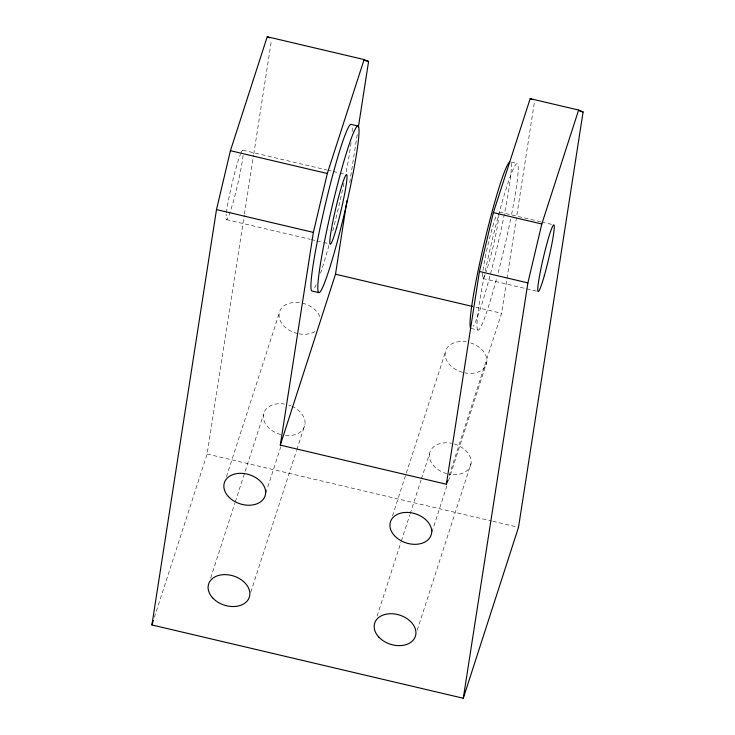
<?xml version="1.0" encoding="UTF-8"?>
<svg xmlns="http://www.w3.org/2000/svg" width="735" height="735" viewBox="0 0 735 735"><rect width="100%" height="100%" fill="white"/><g stroke="black" fill="none" stroke-linecap="round" stroke-linejoin="round"><path stroke-width="0.55" stroke-dasharray="3.67 2.76" d="M154.368 617.326L207.114 454.019L244.25 215.217M244.424 214.078L253.575 155.232M253.75 154.093L271.527 39.791M349.75 182.546L357.32 133.88M449.177 475.517L501.573 313.303L534.657 100.557M226.435 476.767L279.181 313.459M210.679 578.077L234.943 502.951M235.292 501.867L263.424 414.77M265.84 493.075L280.963 446.255M250.791 592.208L296.508 450.674M296.857 449.581L304.942 424.545M392.508 515.86L445.254 352.552M377.11 616.077L401.016 542.053M401.374 540.96L409.808 514.831M410.158 513.747L421.063 479.992M421.412 478.908L429.506 453.862A21.398 15.288 17.9 0 1 451.538 443.315M431.923 532.168L447.036 485.348M448.442 480.993L486.772 362.327M417.223 630.207L471.025 463.638A21.398 15.288 17.9 0 0 453.706 443.83M511.367 162.132L517.302 163.528M242.853 150.206L326.56 169.914M327.681 170.171L332.146 171.227M333.258 171.485L338.844 172.798M339.956 173.065L344.421 174.112M540.629 221.768L498.56 211.864A34.233 2.71 -76.8 0 0 497.641 212.718M541.741 222.034L551.7 224.377M482.803 278.482L537.055 291.253M226.444 219.6L310.152 239.307M311.263 239.564L315.728 240.621M316.849 240.878L322.426 242.192M323.547 242.458L329.124 243.772M475.94 307.267L501.573 313.303M470.988 328.444L477.906 330.07A85.572 6.78 -76.8 0 0 496.814 277.793M207.114 454.019L491.715 521.014M492.836 521.28L518.506 527.326M314.975 331.476A21.398 15.288 17.9 0 1 298.658 333.773M297.583 333.543A21.398 15.288 17.9 0 1 279.125 313.854A21.398 15.288 17.9 0 1 301.221 302.921M302.305 303.151A21.398 15.288 17.9 0 1 320.028 317.042M291.841 406.244A21.398 15.288 17.9 0 1 304.795 425.326A21.398 15.288 17.9 0 1 285.106 435.432M280.742 434.578A21.398 15.288 17.9 0 1 263.369 415.174A21.398 15.288 17.9 0 1 284.371 404.029M288.708 405.049A21.398 15.288 17.9 0 1 290.821 405.812M470.538 342.841A21.398 15.288 17.9 0 1 486.708 362.722A21.398 15.288 17.9 0 1 464.74 372.875M462.572 372.36A21.398 15.288 17.9 0 1 445.199 352.956A21.398 15.288 17.9 0 1 466.201 341.821M471.025 463.638A21.398 15.288 17.9 0 1 448.984 474.176M446.825 473.671A21.398 15.288 17.9 0 1 429.506 453.862M240.841 153.293A35.657 2.821 -76.8 0 1 243.257 151.676M243.074 155.416A35.657 2.821 -76.8 0 1 232.83 203.227A35.657 2.821 -76.8 0 1 226.224 214.39M226.417 212.681A35.657 2.821 -76.8 0 1 240.437 154.295M352.194 127.973A85.572 6.78 -76.8 0 1 352.148 131.804M351.073 142.755A85.572 6.78 -76.8 0 1 345.863 173.533M343.906 183.245A85.572 6.78 -76.8 0 1 342.74 188.757M342.51 189.814A85.572 6.78 -76.8 0 1 332.542 231.865M328.931 245.361A85.572 6.78 -76.8 0 1 320.506 273.218M316.197 284.665A85.572 6.78 -76.8 0 1 314.139 288.837M485.229 271.27A85.572 6.78 -76.8 0 1 513.563 168.444A85.572 6.78 -76.8 0 1 511.523 214.739M510.65 219.048A85.572 6.78 -76.8 0 1 498.018 273.245M477.888 330.07A85.572 6.78 -76.8 0 1 484.999 272.373M511.036 162.968A85.572 6.78 -76.8 0 1 490.199 275.037M489.896 276.167A85.572 6.78 -76.8 0 1 473.294 326.303M498.955 213.977A34.233 2.71 -76.8 0 1 494.563 240.373A34.233 2.71 -76.8 0 1 486.157 271.729M485.128 274.559A34.233 2.71 -76.8 0 1 484.549 260.897A34.233 2.71 -76.8 0 1 496.235 215.787"/><path stroke-width="1.1" d="M364.11 59.553L327.305 173.506L313.376 232.389L280.292 445.134L446.365 484.227L479.45 271.481L493.378 212.599L530.183 98.646L578.62 110.048L583.094 111.959L518.506 527.326L463.289 698.25L151.906 624.952L216.494 209.585L230.422 150.703L267.228 36.75L364.11 59.553L368.584 61.455L358.377 127.091M280.292 445.134L335.5 274.21L346.938 200.655M463.289 698.25L527.886 282.883L541.814 224L578.62 110.048M151.906 624.952L153.312 620.597M446.365 484.227L447.422 480.966M364.128 60.408L368.584 61.455M579.796 111.178L583.094 111.959M358.147 126.071A85.572 6.78 -76.8 0 0 323.115 248.641A85.572 6.78 -76.8 0 0 334.076 253.309A85.572 6.78 -76.8 0 0 358.147 126.071L351.22 124.435A85.572 6.78 -76.8 0 0 325.201 205.019A85.572 6.78 -76.8 0 0 311.833 290.977L318.751 292.603M230.422 150.703L327.305 173.506M493.378 212.599L541.814 224M216.494 209.585L313.376 232.389M479.45 271.481L527.886 282.883M335.5 274.21L472.596 306.477M530.183 98.646L531.975 99.409M267.228 36.75L269.92 37.889M470.611 328.095A85.572 6.78 -76.8 0 1 484.135 243.386A85.572 6.78 -76.8 0 1 509.75 161.985M394.456 535.659A21.398 15.288 17.9 0 0 430.251 537.019A21.398 15.288 17.9 0 0 407.714 512.424A21.398 15.288 17.9 0 0 394.456 535.659M378.7 636.969A21.398 15.288 17.9 0 0 414.494 638.329A21.398 15.288 17.9 0 0 391.966 613.734A21.398 15.288 17.9 0 0 378.7 636.969M228.383 496.566A21.398 15.288 17.9 0 0 264.177 497.926A21.398 15.288 17.9 0 0 241.64 473.331A21.398 15.288 17.9 0 0 228.383 496.566M212.626 597.877A21.398 15.288 17.9 0 0 248.421 599.236A21.398 15.288 17.9 0 0 225.893 574.641A21.398 15.288 17.9 0 0 212.626 597.877M544.295 275.79A34.233 2.71 -76.8 0 0 553.914 224.901A34.233 2.71 -76.8 0 0 539.903 273.925A34.233 2.71 -76.8 0 0 544.295 275.79M336.63 227.657A35.657 2.821 -76.8 0 0 346.654 174.645A35.657 2.821 -76.8 0 0 332.055 225.709A35.657 2.821 -76.8 0 0 336.63 227.657"/></g></svg>
